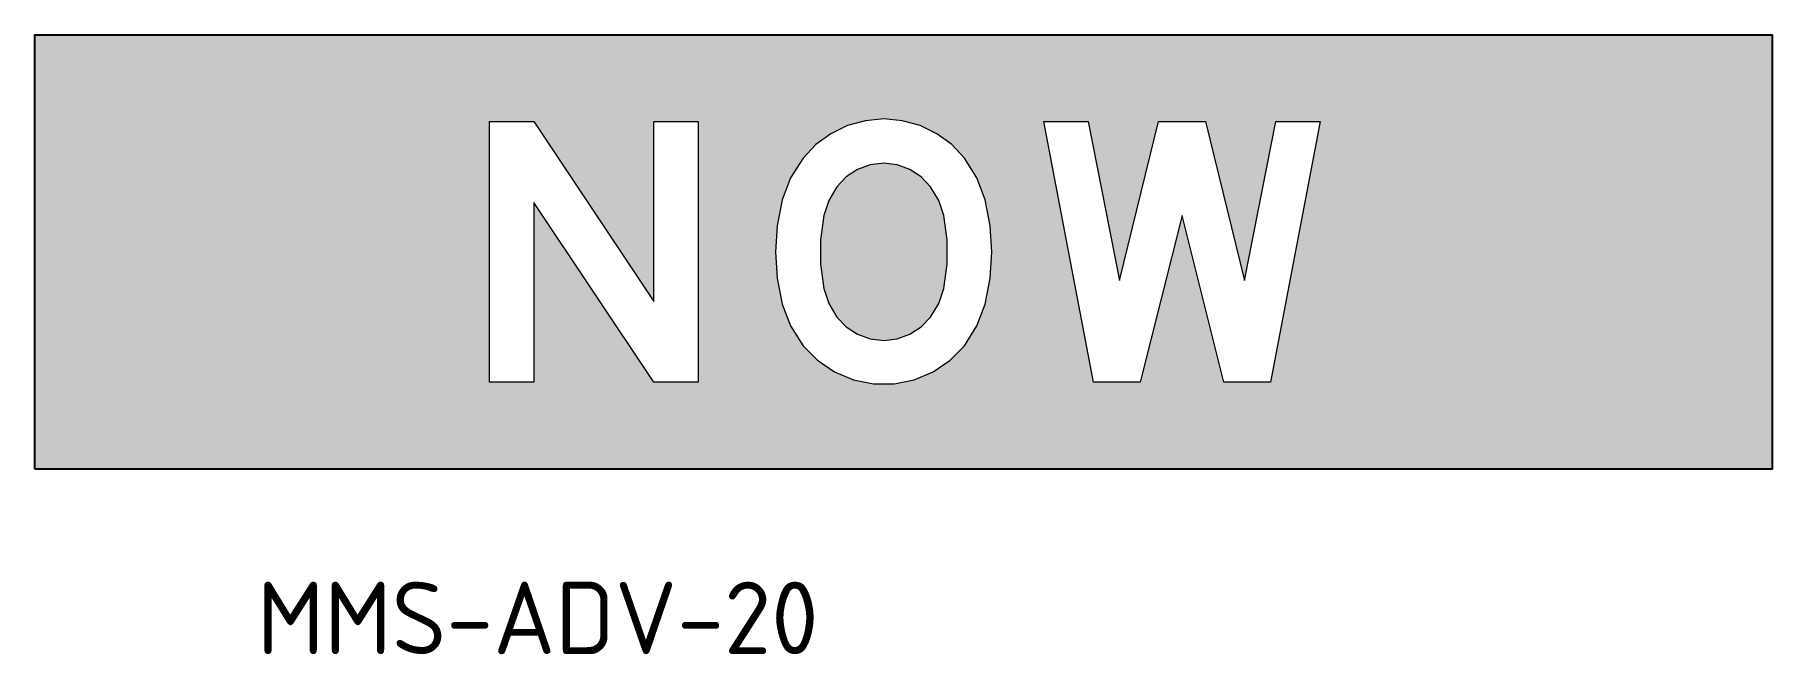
# Model space of a CAD drawing. Extents: x 125 to 245, y 187 to 230.
import ezdxf

# ---------------------------------------------------------------- set-up
doc = ezdxf.new("R2010")
doc.units = 0
doc.layers.add('L25', color=1, linetype='CONTINUOUS')
doc.layers.add('red', color=10, linetype='CONTINUOUS')
doc.styles.add('ISO', font='iso3098b.shx')

msp = doc.modelspace()

# ---------------------------------------------------------------- hatches: boundary and pattern name
at = {"layer": 'red'}
h = msp.add_hatch(color=256, dxfattribs=at)
h.paths.add_polyline_path([(124.95, 199.8), (124.95, 229.8), (244.95, 229.8), (244.95, 199.8)])
h.paths.add_polyline_path([(194.65, 223.8), (197.71, 223.8), (199.87, 212.82), (202.57, 223.8), (205.81, 223.8), (208.5, 212.82), (210.66, 223.8), (213.72, 223.8), (210.3, 205.8), (207.07, 205.8), (204.19, 217.32), (201.31, 205.8), (198.07, 205.8)], flags=16)
h.paths.add_polyline_path([(156.37, 223.8), (159.43, 223.8), (167.71, 211.38), (167.71, 223.8), (170.77, 223.8), (170.77, 205.8), (167.71, 205.8), (159.43, 218.22), (159.43, 205.8), (156.37, 205.8)], flags=16)
h.paths.add_polyline_path([(189.17, 208.32), (190.03, 209.69), (190.6, 211.2), (190.95, 212.98), (191.06, 214.8), (190.95, 216.61), (190.6, 218.4), (190.03, 219.91), (189.17, 221.28), (188.29, 222.21), (187.25, 222.96), (186.1, 223.52), (184.86, 223.86), (183.59, 223.98), (182.32, 223.86), (181.08, 223.52), (179.93, 222.96), (178.9, 222.21), (178.02, 221.28), (177.15, 219.91), (176.57, 218.4), (176.24, 216.61), (176.12, 214.8), (176.24, 212.98), (176.57, 211.2), (177.15, 209.69), (178.02, 208.32), (179.01, 207.31), (180.18, 206.51), (181.49, 205.96), (182.88, 205.68), (184.3, 205.68), (185.69, 205.96), (187, 206.51), (188.17, 207.31)], flags=16)
h.paths.add_polyline_path([(183.59, 208.68), (184.52, 208.79), (185.4, 209.11), (186.18, 209.62), (186.83, 210.3), (187.39, 211.24), (187.73, 212.28), (187.96, 213.96), (187.96, 215.64), (187.73, 217.32), (187.39, 218.36), (186.83, 219.3), (186.18, 219.98), (185.4, 220.49), (184.52, 220.81), (183.59, 220.92), (182.66, 220.81), (181.78, 220.49), (181, 219.98), (180.35, 219.3), (179.79, 218.36), (179.45, 217.32), (179.22, 215.64), (179.22, 213.96), (179.45, 212.28), (179.79, 211.24), (180.35, 210.3), (181, 209.62), (181.78, 209.11), (182.66, 208.79)], flags=0)

# ---------------------------------------------------------------- linework, layer by layer
at = {"layer": 'L25'}
msp.add_lwpolyline([(124.95, 199.8), (124.95, 229.8), (244.95, 229.8), (244.95, 199.8)], close=True, dxfattribs=at)
at = {"layer": 'red', "lineweight": 0}
for points in [[(156.37, 223.8), (159.43, 223.8), (167.71, 211.38), (167.71, 223.8), (170.77, 223.8), (170.77, 205.8), (167.71, 205.8), (159.43, 218.22), (159.43, 205.8), (156.37, 205.8), (156.37, 223.8)], [(189.17, 208.32), (190.03, 209.69), (190.6, 211.2), (190.95, 212.98), (191.06, 214.8), (190.95, 216.61), (190.6, 218.4), (190.03, 219.91), (189.17, 221.28), (188.29, 222.21), (187.25, 222.96), (186.1, 223.52), (184.86, 223.86), (183.59, 223.98), (182.32, 223.86), (181.08, 223.52), (179.93, 222.96), (178.9, 222.21), (178.02, 221.28), (177.15, 219.91), (176.57, 218.4), (176.24, 216.61), (176.12, 214.8), (176.24, 212.98), (176.57, 211.2), (177.15, 209.69), (178.02, 208.32), (179.01, 207.31), (180.18, 206.51), (181.49, 205.96), (182.88, 205.68), (184.3, 205.68), (185.69, 205.96), (187, 206.51), (188.17, 207.31)], [(194.65, 223.8), (197.71, 223.8), (199.87, 212.82), (202.57, 223.8), (205.81, 223.8), (208.5, 212.82), (210.66, 223.8), (213.72, 223.8), (210.3, 205.8), (207.07, 205.8), (204.19, 217.32), (201.31, 205.8), (198.07, 205.8), (194.65, 223.8)], [(183.59, 208.68), (184.52, 208.79), (185.4, 209.11), (186.18, 209.62), (186.83, 210.3), (187.39, 211.24), (187.73, 212.28), (187.96, 213.96), (187.96, 215.64), (187.73, 217.32), (187.39, 218.36), (186.83, 219.3), (186.18, 219.98), (185.4, 220.49), (184.52, 220.81), (183.59, 220.92), (182.66, 220.81), (181.78, 220.49), (181, 219.98), (180.35, 219.3), (179.79, 218.36), (179.45, 217.32), (179.22, 215.64), (179.22, 213.96), (179.45, 212.28), (179.79, 211.24), (180.35, 210.3), (181, 209.62), (181.78, 209.11), (182.66, 208.79)]]:
    msp.add_lwpolyline(points, close=True, dxfattribs=at)

# ---------------------------------------------------------------- texts
at = {"layer": 'red', "insert": (140.3, 192.02), "char_height": 5, "width": 87.8656, "attachment_point": 1, "style": 'ISO'}
msp.add_mtext('{\\C3;MMS-ADV-20}', dxfattribs=at)

doc.saveas('drawing.dxf')
